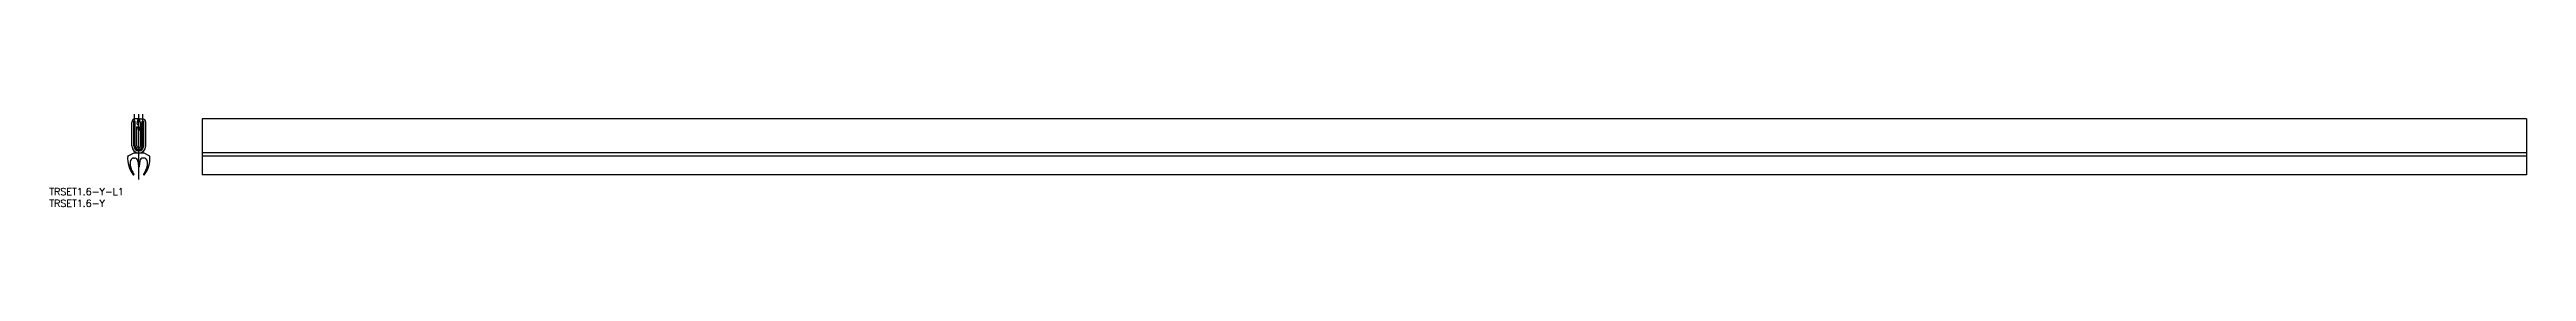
# Model space of a CAD drawing. Extents: x -38 to 1027, y -26 to 14.
import ezdxf

# ---------------------------------------------------------------- set-up
doc = ezdxf.new("R2010")
doc.units = 0
doc.linetypes.add('CENTER', pattern=[50.8, 31.75, -6.35, 6.35, -6.35])
doc.layers.get('0').update_dxf_attribs({"linetype": 'CONTINUOUS'})
doc.layers.add('CENTER', color=1, linetype='CENTER')
doc.styles.get("Standard").update_dxf_attribs({"font": 'txt.shx', "height": 3, "bigfont": 'bigfont.shx'})

# ---------------------------------------------------------------- blocks, each defined once
blk = doc.blocks.new('*U7')
at = {"color": 7, "linetype": 'CONTINUOUS'}
blk.add_text('TRSET1.6-Y-L1', height=3, dxfattribs=at).set_placement((-38.5, -21.2))
blk = doc.blocks.new('*U8')
at = {"color": 7, "linetype": 'CONTINUOUS'}
blk.add_text('TRSET1.6-Y', height=3, dxfattribs=at).set_placement((-38.5, -26.2))

msp = doc.modelspace()

# ---------------------------------------------------------------- linework, layer by layer
at = {"color": 7, "linetype": 'CONTINUOUS'}
for p, q in [((-1.5, 10.7), (-2.1, 10.7)), ((-2.1, 0), (-2.1, 10.7)), ((-0.5, 11.7), (-1.5, 11.7)), ((-1.5, 0), (-1.5, 10.7)), ((0.5, 11.7), (1.5, 11.7)), ((1.5, 10.7), (2.1, 10.7)), ((1.5, 0), (1.5, 10.7)), ((2.1, 0), (2.1, 10.7)), ((1027.3, 11.7), (27.3, 11.7)), ((27.3, 11.7), (27.3, -12.5)), ((1027.3, 11.7), (1027.3, -12.5)), ((-3, 0), (-3, 10.2)), ((-0.8, 0), (-0.8, 8.3)), ((0.8, 0), (0.8, 9.7)), ((0.8, 0), (0.8, 8.3)), ((3, 0), (3, 10.2)), ((-4.8, -4.4), (-2, -3)), ((-2.1, -5.2), (-1.9, -5.2)), ((-2, -3), (2, -3)), ((-0.4, -6.5), (-0.2, -8.8)), ((0.4, -6.5), (0.2, -8.8)), ((2.1, -5.2), (1.9, -5.2)), ((4.7, -4.4), (2, -3)), ((1027.3, -3), (27.3, -3)), ((1027.3, -4.4), (27.3, -4.4)), ((1027.3, -12.5), (27.3, -12.5))]:
    msp.add_line(p, q, dxfattribs=at)
for centre, radius, start, end in [((-1.5, 10.2), 1.5, 90, 180), ((7.6, 8.1), 8.58, 158.1048, 169.5705), ((-0.6, 11.5), 0.25, 335.2971, 85.468), ((0.6, 11.5), 0.25, 94.532, 204.7029), ((-7.6, 8.1), 8.58, 10.4295, 21.8952), ((1.5, 10.2), 1.5, 0, 90), ((0, 0), 3, 180, 0), ((0, 0), 2.1, 180, 0), ((0, 0), 1.5, 180, 0), ((-0.3, 9.7), 0.5, 180, 220.7151), ((-0.8, 8.3), 0.05, 35.6652, 180), ((0, 0), 0.8, 180, 0), ((-2.2, 7.2), 2.65, 355.686, 54.2961), ((-1.8, 7), 1.64, 359.8526, 48.6873), ((0.1, 7), 0.285, 179.8526, 355.686), ((7.4, -5.2), 12.2, 176.1952, 215.8352), ((1.5, -7.8), 5.29, 162.7754, 177.8331), ((-0.8, -7.7), 3, 177.8331, 194.3216), ((7.6, -5.6), 11.7, 194.3216, 213.9488), ((-2.1, -6.7), 1.5, 90, 162.7754), ((-1.9, -6.7), 1.5, 7.0478, 90), ((0, -8.8), 0.25, 180, 0), ((1.9, -6.7), 1.5, 90, 172.9522), ((2.1, -6.7), 1.5, 17.2246, 90), ((-7.6, -5.6), 11.7, 326.0512, 345.6784), ((-7.4, -5.2), 12.2, 324.1648, 3.8048), ((-1.5, -7.8), 5.29, 2.1669, 17.2246), ((0.8, -7.7), 3, 345.6784, 2.1669), ((-2.3, -12.2), 0.25, 215.8352, 35.8352), ((2.3, -12.2), 0.25, 144.1648, 324.1648)]:
    msp.add_arc(centre, radius, start, end, dxfattribs=at)
at = {"layer": 'CENTER', "color": 1, "linetype": 'CENTER'}
for p, q in [((-1.8, 0), (-1.8, 13.7)), ((0, -14.5), (0, 13.7)), ((1.8, 0), (1.8, 13.7))]:
    msp.add_line(p, q, dxfattribs=at)
msp.add_arc((0, 0), 1.8, 180, 0, dxfattribs=at)

# ---------------------------------------------------------------- block references
at = {"color": 7, "linetype": 'CONTINUOUS'}
for name in ['*U7', '*U8']:
    msp.add_blockref(name, (0, 0), dxfattribs=at)

doc.saveas('drawing.dxf')
